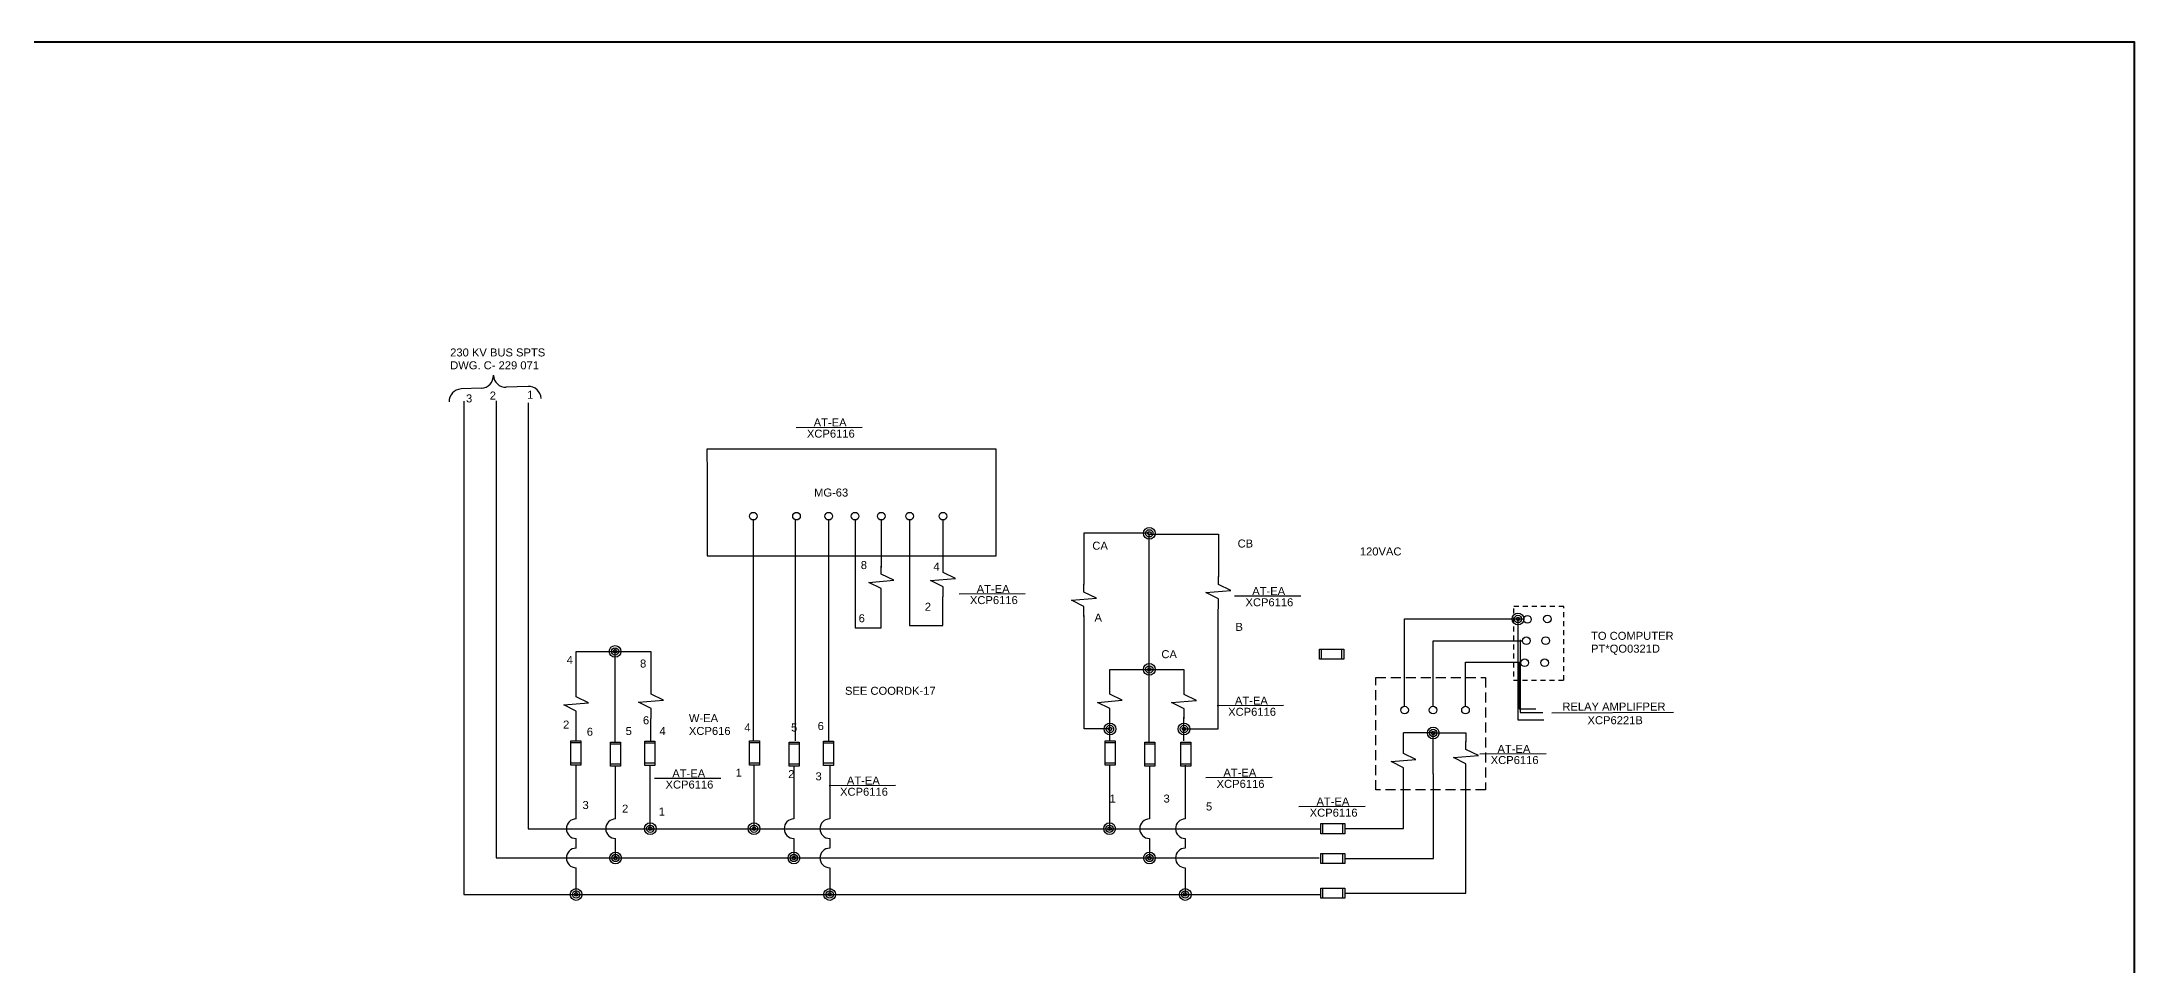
# Model space of a CAD drawing. Header units: millimetres. Extents: x 1 to 122, y 23 to 123.
# Drawn here: x 70.1 to 122.4, y 100.1 to 123.2 of the extents above; entities that cross this region are included whole.
import ezdxf
from ezdxf.enums import TextEntityAlignment as Align

# ---------------------------------------------------------------- set-up
doc = ezdxf.new("R2010")
doc.units = ezdxf.units.MM
doc.header["$MEASUREMENT"] = 0
doc.linetypes.add('HIDDEN', pattern=[0.375, 0.25, -0.125])
doc.linetypes.add('HIDDEN2', pattern=[0.1875, 0.125, -0.0625])
doc.layers.add('SYMS', color=7, linetype='Continuous')
doc.layers.add('WIRES', color=7, linetype='Continuous')
doc.styles.get("Standard").update_dxf_attribs({"font": 'arial.ttf'})
doc.styles.add('WD', font='romans.shx')

# ---------------------------------------------------------------- blocks, each defined once
blk = doc.blocks.new('WDDOT')
for radius in [0.03, 0.0187, 0.00929]:
    blk.add_circle((0, 0), radius)
blk = doc.blocks.new('HFU0')
for p, q in [((-0.188, -0.078), (-0.188, 0.078)), ((-0.188, 0.078), (0.188, 0.078)), ((-0.156, 0.078), (-0.156, -0.078)), ((0.156, 0.078), (0.156, -0.078)), ((0.188, 0.078), (0.188, -0.078)), ((0.188, -0.078), (-0.188, -0.078))]:
    blk.add_line(p, q)
at = {"style": 'WD', "width": 0.7}
for tag, p in [('INST', (0, 0.328)), ('LOC', (0, 0.172)), ('DESC1', (0.007, -0.262)), ('DESC2', (0.007, -0.419)), ('DESC3', (0, -0.578))]:
    blk.add_attdef(tag, text='', height=0.125, dxfattribs=at).set_placement(p, align=Align.CENTER)
at = {"style": 'WD', "flags": 1}
for tag, p in [('X4TERM01', (-0.188, 0)), ('X1TERM02', (0.188, 0))]:
    blk.add_attdef(tag, p, '', height=0.01, dxfattribs=at)
at = {"style": 'WD', "width": 0.7}
blk.add_attdef('RATING1', text='', height=0.0938, dxfattribs=at).set_placement((0, 0), align=Align.MIDDLE_CENTER)
at = {"linetype": 'Continuous', "style": 'WD', "flags": 9}
for tag, p in [('ASSYCODE', (0.156, 0.118)), ('MFG', (0.156, 0.083)), ('CAT', (0.156, 0.102))]:
    blk.add_attdef(tag, text='', height=0.01, dxfattribs=at).set_placement(p, align=Align.CENTER)
at = {"linetype": 'Continuous', "style": 'WD', "width": 0.7, "flags": 8}
blk.add_attdef('TERM01', text='', height=0.1, dxfattribs=at).set_placement((-0.25, -0.016), align=Align.TOP_RIGHT)
blk.add_attdef('TERM02', text='', height=0.1, dxfattribs=at).set_placement((0.25, -0.016), align=Align.TOP_LEFT)
blk = doc.blocks.new('htnvrj')
for p, q in [((189.066, 220.992), (189.113, 221.086)), ((189.113, 221.086), (189.129, 220.898)), ((188.99, 220.992), (189.066, 220.992)), ((189.129, 220.898), (189.175, 220.992)), ((189.175, 220.992), (189.236, 220.992))]:
    blk.add_line(p, q)
blk = doc.blocks.new('HT0_02')
blk.add_circle((0, 0), 0.0699)
at = {"style": 'WD', "flags": 1}
for tag, p in [('X4TERM01', (-0.07, 0)), ('X2TERM01', (0, 0.07)), ('X1TERM01', (0.07, 0)), ('X8TERM01', (0, -0.07))]:
    blk.add_attdef(tag, p, '', height=0.01, dxfattribs=at)

msp = doc.modelspace()

# ---------------------------------------------------------------- linework, layer by layer
for p, q in [((82.26, 114.578), (81.715, 114.557)), ((81.093, 114.534), (80.585, 114.515)), ((88.957, 113.555), (90.614, 113.562)), ((93.032, 109.392), (94.688, 109.399)), ((99.92, 109.338), (101.576, 109.345)), ((99.487, 106.599), (101.143, 106.606)), ((107.852, 106.417), (110.892, 106.431)), ((106.05, 105.392), (107.707, 105.399)), ((85.423, 104.779), (87.08, 104.786)), ((89.786, 104.599), (91.443, 104.606)), ((99.198, 104.797), (100.855, 104.804)), ((101.524, 104.076), (103.181, 104.083))]:
    msp.add_line(p, q)
at = {"linetype": 'Continuous'}
for p, q in [((93.96, 113.012), (86.724, 113.012)), ((86.724, 113.012), (86.733, 112.38)), ((93.96, 110.34), (93.96, 113.012)), ((86.733, 112.38), (86.733, 110.34)), ((86.733, 110.34), (93.96, 110.34))]:
    msp.add_line(p, q, dxfattribs=at)
at = {"linetype": 'HIDDEN2'}
for p, q in [((108.151, 109.071), (106.892, 109.071)), ((106.892, 109.028), (106.892, 107.236)), ((108.151, 107.236), (108.151, 109.071)), ((106.892, 107.236), (108.151, 107.236))]:
    msp.add_line(p, q, dxfattribs=at)
at = {"color": 5, "lineweight": 40}
msp.add_lwpolyline([(1.434, 123.197), (122.406, 123.197), (122.406, 22.517), (1.434, 22.517)], close=True, dxfattribs=at)
at = {"linetype": 'HIDDEN'}
msp.add_lwpolyline([(103.449, 107.298), (106.189, 107.298), (106.189, 104.486), (103.449, 104.486)], close=True, dxfattribs=at)
for centre, start, end in [((81.081, 114.845), 272.1583, 2.1583), ((81.703, 114.868), 182.1583, 272.1583), ((82.272, 114.267), 2.1583, 92.1583), ((80.597, 114.204), 92.1583, 182.1583)]:
    msp.add_arc(centre, 0.311, start, end)
at = {"layer": 'WIRES', "linetype": 'Continuous'}
for p, q in [((80.65, 114.21), (80.65, 101.873)), ((81.46, 114.221), (81.46, 102.786)), ((82.265, 114.166), (82.265, 103.518)), ((87.894, 105.713), (87.894, 111.231)), ((88.948, 105.713), (88.948, 111.231)), ((89.777, 105.713), (89.777, 111.231)), ((90.435, 111.238), (90.435, 109.301)), ((91.086, 111.238), (91.086, 110.05)), ((91.797, 111.238), (91.797, 109.349)), ((92.629, 111.238), (92.629, 110.103)), ((97.788, 110.905), (96.153, 110.905)), ((96.153, 110.905), (96.153, 109.626)), ((97.788, 105.696), (97.788, 110.885)), ((97.788, 110.885), (99.518, 110.885)), ((99.518, 110.885), (99.518, 109.817)), ((91.792, 109.349), (91.792, 108.6)), ((92.624, 108.6), (92.624, 109.314)), ((90.439, 109.301), (90.439, 108.543)), ((91.082, 108.543), (91.082, 109.286)), ((96.16, 106.012), (96.16, 108.847)), ((99.511, 106.012), (99.511, 109.006)), ((90.439, 108.543), (91.082, 108.543)), ((91.792, 108.6), (92.624, 108.6)), ((104.168, 106.581), (104.168, 108.763)), ((104.168, 108.763), (107.156, 108.763)), ((107.003, 108.763), (107.003, 106.238)), ((83.46, 107.02), (83.46, 107.952)), ((83.46, 107.952), (85.331, 107.952)), ((84.434, 105.683), (84.434, 108.013)), ((85.331, 107.952), (85.331, 107.082)), ((104.883, 106.581), (104.883, 108.214)), ((104.883, 108.214), (107.114, 108.214)), ((107.058, 108.238), (107.058, 106.421)), ((96.801, 107.085), (96.801, 107.502)), ((96.801, 107.502), (97.544, 107.502)), ((97.544, 107.502), (98.033, 107.502)), ((98.033, 107.502), (98.655, 107.502)), ((98.655, 107.502), (98.655, 107.087)), ((105.692, 106.581), (105.692, 107.679)), ((105.692, 107.679), (107.073, 107.679)), ((107.031, 107.669), (107.031, 106.515)), ((83.46, 105.713), (83.46, 106.225)), ((85.331, 105.707), (85.331, 106.278)), ((96.805, 105.712), (96.805, 106.311)), ((98.655, 105.712), (98.655, 106.311)), ((107.003, 106.238), (107.647, 106.238)), ((107.031, 106.515), (107.454, 106.515)), ((107.058, 106.421), (107.625, 106.421)), ((96.805, 106.012), (96.16, 106.012)), ((96.807, 105.713), (96.807, 105.713)), ((98.655, 106.012), (99.511, 106.012)), ((104.885, 105.912), (104.138, 105.912)), ((104.142, 105.604), (104.142, 105.912)), ((104.885, 104.887), (104.885, 105.912)), ((104.885, 105.912), (105.704, 105.912)), ((105.704, 105.912), (105.704, 105.688)), ((83.46, 103.763), (83.46, 105.087)), ((84.445, 103.763), (84.445, 105.067)), ((85.314, 103.518), (85.314, 105.106)), ((87.906, 105.109), (87.906, 103.518)), ((88.904, 105.079), (88.904, 103.763)), ((89.799, 105.103), (89.799, 103.763)), ((96.794, 105.109), (96.794, 103.518)), ((97.792, 105.079), (97.792, 103.763)), ((98.687, 105.103), (98.687, 103.763)), ((104.145, 103.519), (104.145, 104.876)), ((104.89, 102.773), (104.89, 104.887)), ((105.702, 101.903), (105.702, 104.943)), ((82.265, 103.518), (102.073, 103.518)), ((83.46, 103.031), (83.46, 103.274)), ((84.445, 102.786), (84.445, 103.274)), ((88.904, 103.274), (88.904, 102.786)), ((89.799, 103.274), (89.799, 103.031)), ((97.792, 103.274), (97.792, 102.786)), ((98.687, 103.274), (98.687, 103.031)), ((102.678, 103.519), (104.145, 103.519)), ((81.46, 102.786), (102.036, 102.786)), ((83.46, 101.873), (83.46, 102.542)), ((89.799, 102.542), (89.799, 101.873)), ((98.687, 102.542), (98.687, 101.873)), ((102.678, 102.773), (104.89, 102.773)), ((80.65, 101.873), (102.074, 101.873)), ((102.678, 101.903), (105.702, 101.903))]:
    msp.add_line(p, q, dxfattribs=at)
for centre in [(83.46, 103.518), (84.445, 103.518), (88.904, 103.518), (89.799, 103.518), (97.792, 103.518), (98.687, 103.518), (83.46, 102.786), (89.799, 102.786), (98.687, 102.786)]:
    msp.add_arc(centre, 0.244, 90, 270, dxfattribs=at)

# ---------------------------------------------------------------- block references
at = {"xscale": 3.305987744164149, "yscale": 3.305987744164149, "zscale": 3.305987744164149, "rotation": 90}
for p in [(821.684, -515.527), (823.229, -515.482), (826.752, -515.975), (830.111, -515.784), (814.057, -518.592), (815.929, -518.526), (827.398, -518.527), (829.254, -518.532), (836.301, -519.909), (834.739, -520.008)]:
    msp.add_blockref('htnvrj', p, dxfattribs=at)
at = {"layer": 'SYMS', "linetype": 'HIDDEN2', "xscale": 1.365313447415493, "yscale": 1.365313447415493, "zscale": 1.365313447415493}
for p in [(87.888, 111.334), (88.969, 111.334), (89.775, 111.334), (90.435, 111.334), (91.086, 111.334), (91.797, 111.334), (92.629, 111.334), (107.24, 108.754), (107.739, 108.765), (107.213, 108.218), (107.695, 108.22), (107.17, 107.667), (107.671, 107.667), (104.168, 106.485), (104.883, 106.485), (105.692, 106.485)]:
    msp.add_blockref('HT0_02', p, dxfattribs=at)
at = {"layer": 'SYMS', "linetype": 'Continuous', "xscale": 4.888874362020808, "yscale": 4.888874362020808, "zscale": 4.888874362020808}
for p in [(97.788, 110.905), (107.003, 108.763), (84.434, 107.952), (97.788, 107.502), (96.805, 106.012), (98.655, 106.012), (104.885, 105.912), (85.314, 103.518), (87.906, 103.518), (96.794, 103.518), (84.445, 102.786), (88.904, 102.786), (97.792, 102.786), (83.46, 101.873), (89.799, 101.873), (98.687, 101.873)]:
    msp.add_blockref('WDDOT', p, dxfattribs=at)
at = {"layer": 'SYMS', "linetype": 'Continuous', "xscale": 1.610319462460774, "yscale": 1.610319462460774, "zscale": 1.610319462460774}
for p, rotation in [((102.347, 107.885), 180), ((83.455, 105.411), 270), ((84.445, 105.381), 270), ((85.302, 105.405), 270), ((87.919, 105.411), 270), ((88.91, 105.381), 270), ((89.766, 105.405), 270), ((96.807, 105.411), 270), ((97.798, 105.381), 270), ((98.7, 105.381), 270), ((102.376, 103.519), 180), ((102.376, 102.773), 180), ((102.376, 101.903), 180)]:
    msp.add_blockref('HFU0', p, dxfattribs=dict(at, rotation=rotation))

# ---------------------------------------------------------------- texts
for s, p in [('230 KV BUS SPTS', (80.312, 115.329)), ('DWG. C- 229 071', (80.312, 115.007)), ('3', (80.708, 114.179)), ('2', (81.301, 114.251)), ('1', (82.235, 114.269)), ('XCP6116', (89.229, 113.298)), ('AT-EA', (89.398, 113.577)), ('MG-63', (89.408, 111.825)), ('CA', (96.364, 110.496)), ('CB', (99.995, 110.55)), ('120VAC', (103.051, 110.352)), ('8', (90.576, 110.011)), ('4', (92.392, 109.975)), ('XCP6116', (93.304, 109.135)), ('AT-EA', (93.473, 109.414)), ('AT-EA', (100.361, 109.36)), ('6', (90.522, 108.681)), ('2', (92.176, 108.969)), ('A', (96.418, 108.699)), ('XCP6116', (100.192, 109.081)), ('B', (99.942, 108.466)), ('TO COMPUTER', (108.83, 108.242)), ('4', (83.224, 107.639)), ('8', (85.058, 107.549)), ('CA', (98.09, 107.783)), ('PT*QO0321D', (108.83, 107.921)), ('SEE COORDK-17', (90.181, 106.867)), ('AT-EA', (99.928, 106.621)), ('2', (83.134, 106.022)), ('6', (85.13, 106.13)), ('W-EA', (86.28, 106.184)), ('6', (89.498, 105.986)), ('XCP6116', (99.759, 106.342)), ('RELAY AMPLIFPER', (108.113, 106.473)), ('XCP6221B', (108.742, 106.131)), ('6', (83.727, 105.843)), ('5', (84.698, 105.861)), ('4', (85.543, 105.861)), ('XCP616', (86.28, 105.863)), ('4', (87.664, 105.95)), ('5', (88.833, 105.95)), ('XCP6116', (106.322, 105.135)), ('AT-EA', (106.491, 105.414)), ('XCP6116', (85.695, 104.522)), ('AT-EA', (85.864, 104.801)), ('1', (87.448, 104.819)), ('2', (88.761, 104.783)), ('3', (89.444, 104.729)), ('AT-EA', (90.228, 104.621)), ('XCP6116', (99.471, 104.54)), ('AT-EA', (99.64, 104.819)), ('3', (83.62, 104.01)), ('2', (84.608, 103.92)), ('XCP6116', (90.058, 104.342)), ('1', (96.796, 104.172)), ('3', (98.144, 104.172)), ('5', (99.205, 103.974)), ('AT-EA', (101.966, 104.098)), ('1', (85.525, 103.848)), ('XCP6116', (101.797, 103.819))]:
    msp.add_text(s, height=0.2).set_placement(p)

doc.saveas('drawing.dxf')
